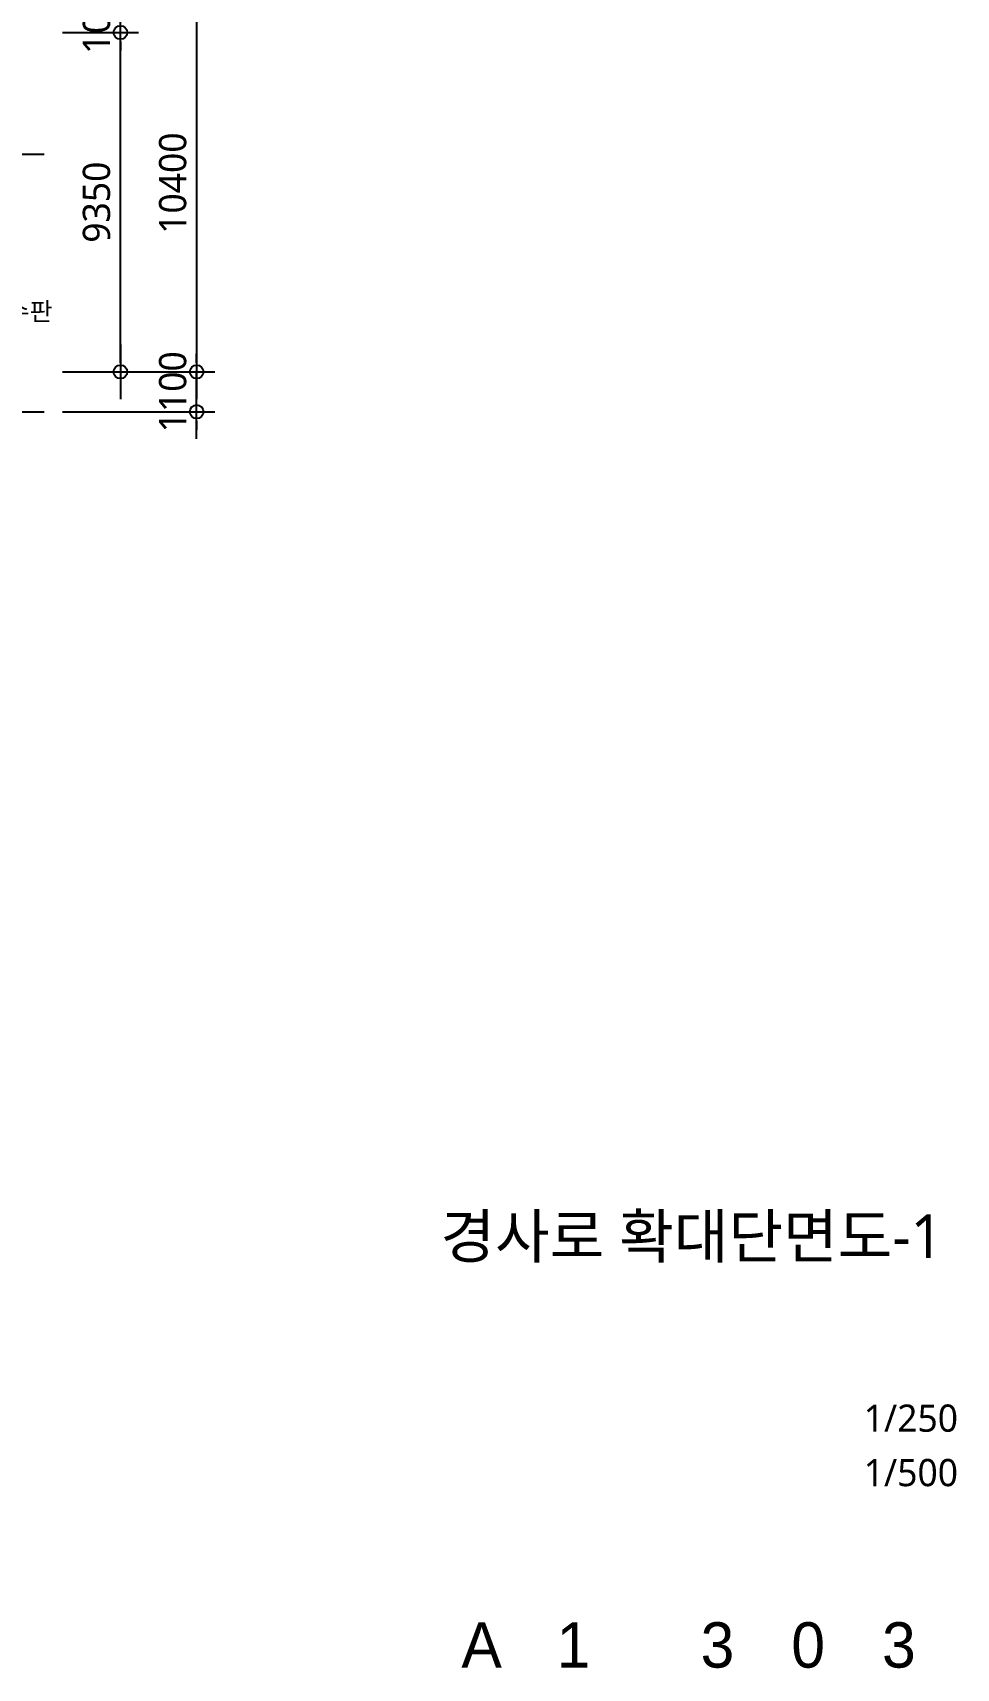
# Model space of a CAD drawing. Header units: millimetres. Extents: x 367092 to 767578, y 396038 to 811791.
# Drawn here: x 536240 to 561693, y 396427 to 441495 of the extents above; entities that cross this region are included whole.
import ezdxf
from ezdxf.enums import TextEntityAlignment as Align

# ---------------------------------------------------------------- set-up
doc = ezdxf.new("R2010")
doc.units = ezdxf.units.MM
doc.header["$LTSCALE"] = 100
doc.header["$MEASUREMENT"] = 0
doc.header["$PDSIZE"] = -10
doc.linetypes.add('CENTER', pattern=[2, 1.25, -0.25, 0.25, -0.25])
doc.layers.get('0').update_dxf_attribs({"linetype": 'CONTINUOUS'})
doc.layers.get('Defpoints').update_dxf_attribs({"color": 171, "linetype": 'CONTINUOUS'})
for name, color, linetype in [('CEN(ST)', 1, 'CENTER'), ('NDIM', 7, 'CONTINUOUS'), ('TEXT(MIN)', 7, 'CONTINUOUS'), ('TEXT-TITLE', 6, 'CONTINUOUS'), ('TEXT-기입', 6, 'CONTINUOUS')]:
    doc.layers.add(name, color=color, linetype=linetype)
doc.styles.add('CGS', font='cgse', dxfattribs={"bigfont": 'cgs'})
doc.styles.add('나눔바른고딕', font='NanumBarunGothic.ttf')
doc.dimstyles.new('NDIM 1200', dxfattribs={"dimscale": 500, "dimtxt": 3, "dimasz": 1, "dimexe": 2, "dimexo": 2, "dimgap": 1, "dimtad": 1, "dimdec": 0, "dimdsep": 46, "dimtxsty": 'CGS', "dimblk": 'DOT0', "dimcen": 1, "dimdle": 8, "dimclrd": 2, "dimclre": 2, "dimclrt": 2, "dimadec": 0, "dimazin": 0, "dimtfac": 1, "dimtdec": 0, "dimtix": 1, "dimtmove": 2, "dimatfit": 3, "dimldrblk": 'DOT0', "dimfxl": 1, "dimtolj": 1, "dimtzin": 0, "dimlwd": -1, "dimlwe": -1, "dimarcsym": 0})

# ---------------------------------------------------------------- blocks, each defined once
blk = doc.blocks.new('DOT0')
blk.add_line((-3, 0), (3, 0))
at = {"color": 6}
blk.add_circle((0, 0), 0.75, dxfattribs=at)
blk = doc.blocks.new('*D152')
at = {"layer": 'Defpoints', "color": 0, "ltscale": 0.4, "transparency": 16777216}
for p in [(536558, 432151), (540758, 432151), (536558, 431051)]:
    blk.add_point(p, dxfattribs=at)
at = {"layer": 'NDIM', "ltscale": 0.4, "transparency": 16777216}
for p, q in [((540758, 432401), (540758, 432651)), ((537058, 432151), (541258, 432151)), ((540758, 431051), (540758, 432151)), ((537058, 431051), (541258, 431051)), ((540758, 430801), (540758, 430551))]:
    blk.add_line(p, q, dxfattribs=at)
at = {"layer": 'NDIM', "ltscale": 0.4, "transparency": 16777216, "xscale": 250, "yscale": 250, "zscale": 250}
for p, rotation in [((540758, 432151), 270), ((540758, 431051), 90)]:
    blk.add_blockref('DOT0', p, dxfattribs=dict(at, rotation=rotation))
at = {"layer": 'NDIM', "ltscale": 0.4, "transparency": 16777216, "insert": (540101, 431601), "char_height": 750, "attachment_point": 5, "rotation": 90, "style": '나눔바른고딕'}
blk.add_mtext('\\A1;1100', dxfattribs=at)
blk = doc.blocks.new('*D153')
at = {"layer": 'Defpoints', "color": 0, "ltscale": 0.4, "transparency": 16777216}
for p in [(536558, 442551), (538658, 442551), (536558, 441501)]:
    blk.add_point(p, dxfattribs=at)
at = {"layer": 'NDIM', "ltscale": 0.4, "transparency": 16777216}
for p, q in [((538658, 442801), (538658, 443051)), ((537058, 442551), (539158, 442551)), ((538658, 441501), (538658, 442551)), ((537058, 441501), (539158, 441501)), ((538658, 441251), (538658, 441001))]:
    blk.add_line(p, q, dxfattribs=at)
at = {"layer": 'NDIM', "ltscale": 0.4, "transparency": 16777216, "xscale": 250, "yscale": 250, "zscale": 250}
for p, rotation in [((538658, 442551), 270), ((538658, 441501), 90)]:
    blk.add_blockref('DOT0', p, dxfattribs=dict(at, rotation=rotation))
at = {"layer": 'NDIM', "ltscale": 0.4, "transparency": 16777216, "insert": (538001, 442026), "char_height": 750, "attachment_point": 5, "rotation": 90, "style": '나눔바른고딕'}
blk.add_mtext('\\A1;1050', dxfattribs=at)
blk = doc.blocks.new('*D154')
at = {"layer": 'Defpoints', "color": 0, "ltscale": 0.4, "transparency": 16777216}
for p in [(536558, 442551), (536558, 432151), (540758, 432151)]:
    blk.add_point(p, dxfattribs=at)
at = {"layer": 'NDIM', "ltscale": 0.4, "transparency": 16777216}
for p, q in [((537058, 442551), (541258, 442551)), ((540758, 442301), (540758, 432401)), ((537058, 432151), (541258, 432151))]:
    blk.add_line(p, q, dxfattribs=at)
at = {"layer": 'NDIM', "ltscale": 0.4, "transparency": 16777216, "xscale": 250, "yscale": 250, "zscale": 250}
for p, rotation in [((540758, 442551), 90), ((540758, 432151), 270)]:
    blk.add_blockref('DOT0', p, dxfattribs=dict(at, rotation=rotation))
at = {"layer": 'NDIM', "ltscale": 0.4, "transparency": 16777216, "insert": (540101, 437351), "char_height": 750, "attachment_point": 5, "rotation": 90, "style": '나눔바른고딕'}
blk.add_mtext('\\A1;10400', dxfattribs=at)
blk = doc.blocks.new('*D155')
at = {"layer": 'Defpoints', "color": 0, "ltscale": 0.4, "transparency": 16777216}
for p in [(536558, 441501), (538658, 441501), (536558, 432151)]:
    blk.add_point(p, dxfattribs=at)
at = {"layer": 'NDIM', "ltscale": 0.4, "transparency": 16777216}
for p, q in [((537058, 441501), (539158, 441501)), ((538658, 432401), (538658, 441251)), ((537058, 432151), (539158, 432151))]:
    blk.add_line(p, q, dxfattribs=at)
at = {"layer": 'NDIM', "ltscale": 0.4, "transparency": 16777216, "xscale": 250, "yscale": 250, "zscale": 250}
for p, rotation in [((538658, 441501), 90), ((538658, 432151), 270)]:
    blk.add_blockref('DOT0', p, dxfattribs=dict(at, rotation=rotation))
at = {"layer": 'NDIM', "ltscale": 0.4, "transparency": 16777216, "insert": (538000, 436826), "char_height": 750, "attachment_point": 5, "rotation": 90, "style": '나눔바른고딕'}
blk.add_mtext('\\A1;9350', dxfattribs=at)

msp = doc.modelspace()

# ---------------------------------------------------------------- linework, layer by layer
at = {"layer": 'CEN(ST)', "ltscale": 10000}
for p, q in [((385174.2, 438151), (536557.9, 438151)), ((385174.2, 431051), (536557.9, 431051))]:
    msp.add_line(p, q, dxfattribs=at)

# ---------------------------------------------------------------- texts
at = {"layer": 'TEXT(MIN)', "style": '나눔바른고딕'}
msp.add_text('침투성방수 / THK70 배수판', height=500, dxfattribs=at).set_placement((529020.1, 433817.6), align=Align.MIDDLE_LEFT)
at = {"layer": 'TEXT-TITLE', "style": '나눔바른고딕'}
msp.add_text('경사로 확대단면도-1', height=1200, dxfattribs=at).set_placement((554402.4, 407732.6), align=Align.CENTER)
at = {"layer": 'TEXT-기입', "style": '나눔바른고딕'}
for s, p in [('1/250', (559142.8, 402719.5)), ('1/500', (559142.8, 401219.5))]:
    msp.add_text(s, height=750, dxfattribs=at).set_placement(p, align=Align.BOTTOM_LEFT)
at = {"layer": 'TEXT-기입', "style": 'CGS'}
for s, p in [('A', (548611.3, 397069.5)), ('1', (551142.7, 397069.5)), ('3', (555111.3, 397069.5)), ('0', (557611.3, 397069.5)), ('3', (560111.3, 397069.5))]:
    msp.add_text(s, height=1250, dxfattribs=at).set_placement(p, align=Align.MIDDLE_CENTER)

# ---------------------------------------------------------------- dimensions: what is measured, and where the dimension line sits
at = {"layer": 'NDIM', "ltscale": 0.4}
for base, p1, p2, picture, middle in [((538657.9, 442551), (536557.9, 441501), (536557.9, 442551), '*D153', (538000.7, 442026)), ((540757.9, 432151), (536557.9, 442551), (536557.9, 432151), '*D154', (540100.7, 437351)), ((538657.9, 441501), (536557.9, 432151), (536557.9, 441501), '*D155', (538000.1, 436826)), ((540757.9, 432151), (536557.9, 431051), (536557.9, 432151), '*D152', (540100.7, 431601))]:
    dim = msp.add_linear_dim(base=base, p1=p1, p2=p2, angle=90, dimstyle='NDIM 1200', override={"dimscale": 250, "dimtxsty": '나눔바른고딕', "dimclrd": 256, "dimclre": 256, "dimclrt": 256}, dxfattribs=at)
    dim.commit()
    dim.dimension.update_dxf_attribs({"geometry": picture, "text_midpoint": middle})

doc.saveas('drawing.dxf')
